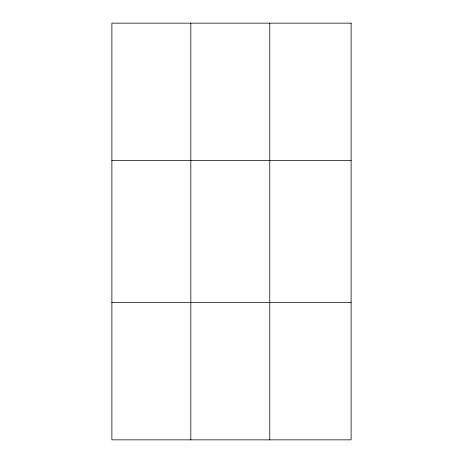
<?xml version="1.0" encoding="UTF-8"?>
<svg xmlns="http://www.w3.org/2000/svg" width="463" height="463" viewBox="0 0 463 463"><rect width="100%" height="100%" fill="white"/><g stroke="black" fill="none" stroke-linecap="round" stroke-linejoin="round"><path stroke-width="0.69" d="M190.831 439.85L190.831 23.15M269.779 439.85L269.779 23.15M111.884 160.661L351.116 160.661M111.884 302.339L351.116 302.339M351.116 23.15L351.116 439.85L111.884 439.85L111.884 23.15L351.116 23.15"/></g></svg>
